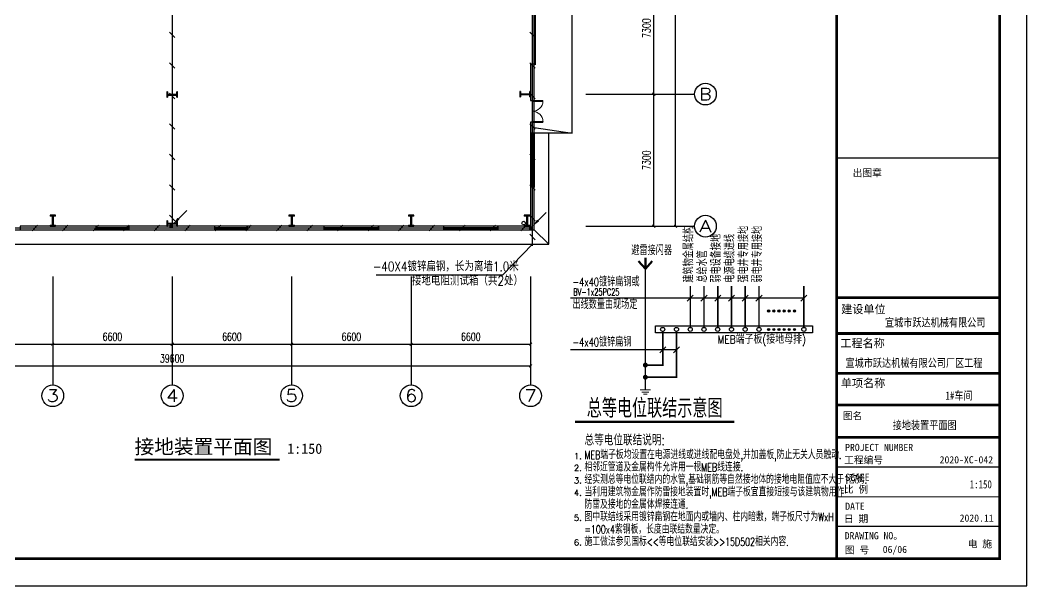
# Model space of a CAD drawing. Extents: x 185245 to 1992634, y -19957 to 755165.
# Drawn here: x 1879056 to 1934674, y 311674 to 342953 of the extents above; entities that cross this region are included whole.
import ezdxf
from ezdxf.enums import TextEntityAlignment as Align

# ---------------------------------------------------------------- set-up
doc = ezdxf.new("R2010")
doc.units = 0
doc.header["$LTSCALE"] = 1000
doc.header["$MEASUREMENT"] = 0
for name, pattern in [('CENTER2', [1.125, 0.75, -0.125, 0.125, -0.125]), ('DASH', [0.35, 0.25, -0.1]), ('DASHDOT', [25.4, 12.7, -6.35, 0, -6.35])]:
    doc.linetypes.add(name, pattern=pattern)
for name, color, linetype in [('AXIS', 3, 'Continuous'), ('AXIS_TEXT', 7, 'Continuous'), ('COLUMN', 9, 'Continuous'), ('DIM-照明', 3, 'Continuous'), ('DIM-箱柜', 3, 'Continuous'), ('DIM_SYMB', 3, 'Continuous'), ('GROUND', 2, 'Continuous'), ('LATRINE', 6, 'Continuous'), ('LWIRE', 4, 'Continuous'), ('PUB_TITLE', 4, 'Continuous'), ('SHTLN', 4, 'Continuous'), ('STAIR', 2, 'Continuous'), ('TEXT', 7, 'Continuous'), ('WINDOW', 4, 'Continuous'), ('WIRE-接地', 4, 'Continuous'), ('中文', 2, 'Continuous'), ('图框', 4, 'Continuous'), ('数字', 3, 'Continuous'), ('钢柱', 7, 'Continuous')]:
    doc.layers.add(name, color=color, linetype=linetype)
doc.layers.add('照明平面设备层', color=11, linetype='Continuous', lineweight=20)
doc.layers.add('照明线路', color=1, linetype='Continuous', lineweight=50)
doc.styles.add('-黑体', font='simhei.ttf', dxfattribs={"width": 0.8})
doc.styles.add('_TCH_AXIS', font='COMPLEX', dxfattribs={"bigfont": 'GBCBIG'})
doc.styles.add('_TCH_DIM_T3', font='SIMPLEX', dxfattribs={"width": 0.705882, "bigfont": 'GBCBIG'})
doc.styles.add('_TEL_DIM', font='SIMPLEX', dxfattribs={"width": 0.8, "height": 3.5, "bigfont": 'HZTXT'})
doc.styles.add('ACC', font='txt.shx', dxfattribs={"width": 0.9, "bigfont": 'hztxt.shx'})
doc.styles.add('COMPLEX', font='COMPLEX')
doc.styles.add('HZTXT', font='txt', dxfattribs={"width": 0.7, "height": 300, "bigfont": 'HZTXT'})
doc.styles.add('ROMANC', font='romanc', dxfattribs={"width": 0.8})
doc.styles.get("Standard").update_dxf_attribs({"font": 'gbenor.shx', "bigfont": 'gbcbig.shx'})
doc.styles.add('宋体', font='')
doc.styles.add('黑体', font='simhei.ttf')
doc.styles.get('宋体').set_extended_font_data('NSimSun')
doc.dimstyles.new('_TCH_ARCH&&150', dxfattribs={"dimtxt": 446.25, "dimasz": 150, "dimexe": 375, "dimexo": 450, "dimgap": 189.375, "dimtad": 1, "dimdec": 0, "dimzin": 0, "dimdsep": 46, "dimtxsty": '_TCH_DIM_T3', "dimblk": 'ARCHTICK', "dimcen": 0.09, "dimclrt": 7, "dimazin": 2, "dimtfac": 1, "dimtdec": 0, "dimtix": 1, "dimtmove": 2, "dimatfit": 3, "dimfxl": 0, "dimtolj": 1, "dimtzin": 0, "dimarcsym": 0})

# ---------------------------------------------------------------- blocks, each defined once
blk = doc.blocks.new('A$C23043752')
at = {"layer": 'COLUMN'}
blk.add_hatch(color=256, dxfattribs=at).paths.add_polyline_path([(0, 600), (0, 550), (125, 550), (125, 50), (0, 50), (0, 0), (300, 0), (300, 50), (175, 50), (175, 550), (300, 550), (300, 600)])
for p, q in [((0, 600), (0, 550)), ((300, 600), (0, 600)), ((300, 550), (300, 600)), ((125, 550), (0, 550)), ((0, 50), (125, 50)), ((0, 50), (0, 0)), ((0, 0), (300, 0)), ((125, 550), (125, 50)), ((175, 550), (175, 50)), ((300, 550), (175, 550)), ((175, 50), (300, 50)), ((300, 0), (300, 50))]:
    blk.add_line(p, q, dxfattribs=at)
blk = doc.blocks.new('A$C2E6C69CD')
at = {"layer": 'COLUMN', "xscale": -1, "rotation": 359.9999999999998}
blk.add_blockref('A$C23043752', (300, 0), dxfattribs=at)
blk.add_blockref('A$C23043752', (300, 0), dxfattribs=at)
blk = doc.blocks.new('A$C6F9B7E11')
blk.add_blockref('A$C2E6C69CD', (0, 0))
blk = doc.blocks.new('$TelecSys$00000008')
blk.add_line((0.4, 0.4), (-0.4, -0.4))
blk = doc.blocks.new('$TelecSys$00000078')
for p, q in [((1.15, 1.15), (0.55, 0.55)), ((0.104, 0.104), (0.104, 0.104)), ((-0.104, -0.104), (-0.104, -0.104))]:
    blk.add_line(p, q)
at = {"const_width": 0.142}
blk.add_lwpolyline([(-0.071, 0, 1), (0.071, 0, 1)], format="xyb", close=True, dxfattribs=at)
blk.add_solid([(0.62, 0.48), (0.48, 0.62), (0.1, 0.1)])
at = {"width": 0.8, "flags": 9}
blk.add_attdef('A', (0, 0), '', height=0.00002, dxfattribs=at)
blk = doc.blocks.new('A$C31D40216')
at = {"layer": '图框', "color": 4}
for points, const_width in [([(74, 60000), (74, 0)], 148), ([(74, 14429), (9055, 14429)], 149), ([(74, 12453), (9058, 12453)], 149), ([(74, 10252), (9088, 10252)], 149), ([(74, 8496), (9088, 8496)], 149), ([(74, 6719), (9088, 6719)], 149), ([(74, 5071), (9088, 5071)], 60.5), ([(74, 3426), (9088, 3426)], 60.5), ([(74, 1793), (9088, 1793)], 60.5)]:
    blk.add_lwpolyline(points, dxfattribs=dict(at, const_width=const_width))
at = {"layer": '图框', "color": 0, "const_width": 75}
blk.add_lwpolyline([(74, 22160), (9088, 22160)], dxfattribs=at)
at = {"layer": 'TEXT', "color": 3, "style": '-黑体', "width": 0.8}
for s, height, p in [('宣城市跃达机械有限公司', 450.22, (2752, 12837)), ('宣城市跃达机械有限公司厂区工程', 450.22, (571, 10603)), ('1#车间', 450.2, (6092, 8794)), ('1:150', 450.2, (7429, 3890))]:
    blk.add_text(s, height=height, dxfattribs=at).set_placement(p)
at = {"layer": '图框', "color": 4}
for s, height, style, p in [('出图章', 394.4, '黑体', (967, 21139)), ('建设单位', 450, '黑体', (331, 13570)), ('工程名称', 450, '黑体', (282, 11692)), ('单项名称', 450, '黑体', (312, 9482)), ('图名', 394.4, '黑体', (415, 7709)), ('工程编号', 394.4, '黑体', (493, 5262)), ('2020-XC-042', 394.42, '宋体', (5770, 5275)), ('SCALE', 394.4, '黑体', (555, 4308)), ('比 例', 394.4, '黑体', (479, 3644)), ('DATE', 394.4, '黑体', (553, 2706)), ('日 期', 394.4, '黑体', (479, 2011)), ('2020.11', 394.4, '宋体', (6874, 2053)), ('DRAWING NO。', 394.42, '黑体', (522, 1078)), ('图 号', 394.4, '黑体', (535, 291))]:
    blk.add_text(s, height=height, dxfattribs=dict(at, style=style)).set_placement(p)
at = {"layer": '图框', "color": 0, "style": '黑体'}
blk.add_text('PROJECT NUMBER', height=394.42, dxfattribs=at).set_placement((546, 5959))
at = {"layer": '图框', "color": 3, "style": '宋体'}
blk.add_text('电 施', height=394.4, dxfattribs=at).set_placement((7323, 625))
blk = doc.blocks.new('_ArchTick')
at = {"color": 0, "linetype": 'ByBlock', "const_width": 0.4}
blk.add_lwpolyline([(-0.5, -0.5), (0.5, 0.5)], dxfattribs=at)
blk = doc.blocks.new('*D73')
at = {"layer": 'AXIS', "color": 0, "lineweight": -2, "transparency": 16777216}
for p, q in [((1874256, 328337), (1874256, 324662)), ((1880856, 328337), (1880856, 324662)), ((1874256, 325037), (1880856, 325037))]:
    blk.add_line(p, q, dxfattribs=at)
at = {"layer": 'Defpoints', "color": 0, "transparency": 16777216}
for p in [(1874256, 328787), (1880856, 328787), (1880856, 325037)]:
    blk.add_point(p, dxfattribs=at)
at = {"layer": 'AXIS', "color": 0, "lineweight": -2, "transparency": 16777216, "xscale": 150, "yscale": 150, "zscale": 150, "rotation": 180}
blk.add_blockref('_ArchTick', (1874256, 325037), dxfattribs=at)
at = {"layer": 'AXIS', "color": 0, "lineweight": -2, "transparency": 16777216, "xscale": 150, "yscale": 150, "zscale": 150}
blk.add_blockref('_ArchTick', (1880856, 325037), dxfattribs=at)
at = {"layer": 'AXIS', "color": 7, "transparency": 16777216, "insert": (1877556, 325450), "char_height": 446.2, "attachment_point": 5, "style": '_TCH_DIM_T3'}
blk.add_mtext('\\A1;6600', dxfattribs=at)
blk = doc.blocks.new('*D74')
at = {"layer": 'AXIS', "color": 0, "lineweight": -2, "transparency": 16777216}
for p, q in [((1880856, 328337), (1880856, 324662)), ((1887456, 328337), (1887456, 324662)), ((1880856, 325037), (1887456, 325037))]:
    blk.add_line(p, q, dxfattribs=at)
at = {"layer": 'Defpoints', "color": 0, "transparency": 16777216}
for p in [(1880856, 328787), (1887456, 328787), (1887456, 325037)]:
    blk.add_point(p, dxfattribs=at)
at = {"layer": 'AXIS', "color": 0, "lineweight": -2, "transparency": 16777216, "xscale": 150, "yscale": 150, "zscale": 150, "rotation": 180}
blk.add_blockref('_ArchTick', (1880856, 325037), dxfattribs=at)
at = {"layer": 'AXIS', "color": 0, "lineweight": -2, "transparency": 16777216, "xscale": 150, "yscale": 150, "zscale": 150}
blk.add_blockref('_ArchTick', (1887456, 325037), dxfattribs=at)
at = {"layer": 'AXIS', "color": 7, "transparency": 16777216, "insert": (1884156, 325450), "char_height": 446.2, "attachment_point": 5, "style": '_TCH_DIM_T3'}
blk.add_mtext('\\A1;6600', dxfattribs=at)
blk = doc.blocks.new('*D75')
at = {"layer": 'AXIS', "color": 0, "lineweight": -2, "transparency": 16777216}
for p, q in [((1887456, 328337), (1887456, 324662)), ((1894056, 328337), (1894056, 324662)), ((1887456, 325037), (1894056, 325037))]:
    blk.add_line(p, q, dxfattribs=at)
at = {"layer": 'Defpoints', "color": 0, "transparency": 16777216}
for p in [(1887456, 328787), (1894056, 328787), (1894056, 325037)]:
    blk.add_point(p, dxfattribs=at)
at = {"layer": 'AXIS', "color": 0, "lineweight": -2, "transparency": 16777216, "xscale": 150, "yscale": 150, "zscale": 150, "rotation": 180}
blk.add_blockref('_ArchTick', (1887456, 325037), dxfattribs=at)
at = {"layer": 'AXIS', "color": 0, "lineweight": -2, "transparency": 16777216, "xscale": 150, "yscale": 150, "zscale": 150}
blk.add_blockref('_ArchTick', (1894056, 325037), dxfattribs=at)
at = {"layer": 'AXIS', "color": 7, "transparency": 16777216, "insert": (1890756, 325450), "char_height": 446.2, "attachment_point": 5, "style": '_TCH_DIM_T3'}
blk.add_mtext('\\A1;6600', dxfattribs=at)
blk = doc.blocks.new('*D76')
at = {"layer": 'AXIS', "color": 0, "lineweight": -2, "transparency": 16777216}
for p, q in [((1894056, 328337), (1894056, 324662)), ((1900656, 328337), (1900656, 324662)), ((1894056, 325037), (1900656, 325037))]:
    blk.add_line(p, q, dxfattribs=at)
at = {"layer": 'Defpoints', "color": 0, "transparency": 16777216}
for p in [(1894056, 328787), (1900656, 328787), (1900656, 325037)]:
    blk.add_point(p, dxfattribs=at)
at = {"layer": 'AXIS', "color": 0, "lineweight": -2, "transparency": 16777216, "xscale": 150, "yscale": 150, "zscale": 150, "rotation": 180}
blk.add_blockref('_ArchTick', (1894056, 325037), dxfattribs=at)
at = {"layer": 'AXIS', "color": 0, "lineweight": -2, "transparency": 16777216, "xscale": 150, "yscale": 150, "zscale": 150}
blk.add_blockref('_ArchTick', (1900656, 325037), dxfattribs=at)
at = {"layer": 'AXIS', "color": 7, "transparency": 16777216, "insert": (1897356, 325450), "char_height": 446.2, "attachment_point": 5, "style": '_TCH_DIM_T3'}
blk.add_mtext('\\A1;6600', dxfattribs=at)
blk = doc.blocks.new('*D77')
at = {"layer": 'AXIS', "color": 0, "lineweight": -2, "transparency": 16777216}
for p, q in [((1900656, 328337), (1900656, 324662)), ((1907256, 328337), (1907256, 324662)), ((1900656, 325037), (1907256, 325037))]:
    blk.add_line(p, q, dxfattribs=at)
at = {"layer": 'Defpoints', "color": 0, "transparency": 16777216}
for p in [(1900656, 328787), (1907256, 328787), (1907256, 325037)]:
    blk.add_point(p, dxfattribs=at)
at = {"layer": 'AXIS', "color": 0, "lineweight": -2, "transparency": 16777216, "xscale": 150, "yscale": 150, "zscale": 150, "rotation": 180}
blk.add_blockref('_ArchTick', (1900656, 325037), dxfattribs=at)
at = {"layer": 'AXIS', "color": 0, "lineweight": -2, "transparency": 16777216, "xscale": 150, "yscale": 150, "zscale": 150}
blk.add_blockref('_ArchTick', (1907256, 325037), dxfattribs=at)
at = {"layer": 'AXIS', "color": 7, "transparency": 16777216, "insert": (1903956, 325450), "char_height": 446.2, "attachment_point": 5, "style": '_TCH_DIM_T3'}
blk.add_mtext('\\A1;6600', dxfattribs=at)
blk = doc.blocks.new('*D78')
at = {"layer": 'AXIS', "color": 0, "lineweight": -2, "transparency": 16777216}
for p, q in [((1867656, 328337), (1867656, 323462)), ((1907256, 328337), (1907256, 323462)), ((1867656, 323837), (1907256, 323837))]:
    blk.add_line(p, q, dxfattribs=at)
at = {"layer": 'Defpoints', "color": 0, "transparency": 16777216}
for p in [(1867656, 328787), (1907256, 328787), (1907256, 323837)]:
    blk.add_point(p, dxfattribs=at)
at = {"layer": 'AXIS', "color": 0, "lineweight": -2, "transparency": 16777216, "xscale": 150, "yscale": 150, "zscale": 150, "rotation": 180}
blk.add_blockref('_ArchTick', (1867656, 323837), dxfattribs=at)
at = {"layer": 'AXIS', "color": 0, "lineweight": -2, "transparency": 16777216, "xscale": 150, "yscale": 150, "zscale": 150}
blk.add_blockref('_ArchTick', (1907256, 323837), dxfattribs=at)
at = {"layer": 'AXIS', "color": 7, "transparency": 16777216, "insert": (1887456, 324250), "char_height": 446.2, "attachment_point": 5, "style": '_TCH_DIM_T3'}
blk.add_mtext('\\A1;39600', dxfattribs=at)
blk = doc.blocks.new('*D94')
at = {"layer": 'AXIS', "color": 0, "lineweight": -2, "transparency": 16777216}
for p, q in [((1910767, 338861), (1914442, 338861)), ((1914067, 331561), (1914067, 338861)), ((1910767, 331561), (1914442, 331561))]:
    blk.add_line(p, q, dxfattribs=at)
at = {"layer": 'Defpoints', "color": 0, "transparency": 16777216}
for p in [(1910317, 338861), (1914067, 338861), (1910317, 331561)]:
    blk.add_point(p, dxfattribs=at)
at = {"layer": 'AXIS', "color": 0, "lineweight": -2, "transparency": 16777216, "xscale": 150, "yscale": 150, "zscale": 150}
for p, rotation in [((1914067, 338861), 90), ((1914067, 331561), 270)]:
    blk.add_blockref('_ArchTick', p, dxfattribs=dict(at, rotation=rotation))
at = {"layer": 'AXIS', "color": 7, "transparency": 16777216, "insert": (1913655, 335211), "char_height": 446.2, "attachment_point": 5, "rotation": 90, "style": '_TCH_DIM_T3'}
blk.add_mtext('\\A1;7300', dxfattribs=at)
blk = doc.blocks.new('*D95')
at = {"layer": 'AXIS', "color": 0, "lineweight": -2, "transparency": 16777216}
for p, q in [((1910767, 346161), (1914442, 346161)), ((1914067, 338861), (1914067, 346161)), ((1910767, 338861), (1914442, 338861))]:
    blk.add_line(p, q, dxfattribs=at)
at = {"layer": 'Defpoints', "color": 0, "transparency": 16777216}
for p in [(1910317, 346161), (1914067, 346161), (1910317, 338861)]:
    blk.add_point(p, dxfattribs=at)
at = {"layer": 'AXIS', "color": 0, "lineweight": -2, "transparency": 16777216, "xscale": 150, "yscale": 150, "zscale": 150}
for p, rotation in [((1914067, 346161), 90), ((1914067, 338861), 270)]:
    blk.add_blockref('_ArchTick', p, dxfattribs=dict(at, rotation=rotation))
at = {"layer": 'AXIS', "color": 7, "transparency": 16777216, "insert": (1913655, 342511), "char_height": 446.2, "attachment_point": 5, "rotation": 90, "style": '_TCH_DIM_T3'}
blk.add_mtext('\\A1;7300', dxfattribs=at)
blk = doc.blocks.new('*D98')
at = {"layer": 'AXIS', "color": 0, "lineweight": -2, "transparency": 16777216}
for p, q in [((1910767, 359461), (1915642, 359461)), ((1915267, 331561), (1915267, 359461)), ((1910767, 331561), (1915642, 331561))]:
    blk.add_line(p, q, dxfattribs=at)
at = {"layer": 'Defpoints', "color": 0, "transparency": 16777216}
for p in [(1910317, 359461), (1915267, 359461), (1910317, 331561)]:
    blk.add_point(p, dxfattribs=at)
at = {"layer": 'AXIS', "color": 0, "lineweight": -2, "transparency": 16777216, "xscale": 150, "yscale": 150, "zscale": 150}
for p, rotation in [((1915267, 359461), 90), ((1915267, 331561), 270)]:
    blk.add_blockref('_ArchTick', p, dxfattribs=dict(at, rotation=rotation))
at = {"layer": 'AXIS', "color": 7, "transparency": 16777216, "insert": (1914855, 345511), "char_height": 446.2, "attachment_point": 5, "rotation": 90, "style": '_TCH_DIM_T3'}
blk.add_mtext('\\A1;27900', dxfattribs=at)
blk = doc.blocks.new('$TCHSYS$WIN2D')
for p, q in [((-0.5, 0.5), (0.5, 0.5)), ((-0.5, 0.5), (-0.5, -0.5)), ((0.5, 0.5), (0.5, -0.5)), ((0.5, 0.167), (-0.5, 0.167)), ((0.5, -0.167), (-0.5, -0.167)), ((-0.5, -0.5), (0.5, -0.5))]:
    blk.add_line(p, q)
blk = doc.blocks.new('$DorLib2D$00000137')
at = {"color": 0, "linetype": 'DASH'}
blk.add_line((-0.508, 0.723), (0.507, 0.723), dxfattribs=at)
blk = doc.blocks.new('_AXISO')
blk.add_circle((0, 0), 0.5)
at = {"layer": 'AXIS_TEXT', "style": 'COMPLEX', "width": 1.041667}
blk.add_attdef('A', text='', height=0.56, dxfattribs=at).set_placement((-0.25, -0.28), (0.25, -0.28), align=Align.FIT)
blk = doc.blocks.new('$DorLib2D$00000002')
for p, q in [((-0.5, 0), (-0.5, 0.4875)), ((-0.475, 0.4875), (-0.5, 0.4875)), ((-0.475, 0), (-0.475, 0.4875)), ((0.475, 0), (0.475, 0.4875)), ((0.475, 0.4875), (0.5, 0.4875)), ((0.5, 0), (0.5, 0.4875)), ((-0.5, 0), (-0.475, 0)), ((0.5, 0), (0.475, 0))]:
    blk.add_line(p, q)
at = {"lineweight": 13}
for centre, start, end in [((-0.4875, 0), 0, 88.53072), ((0.4875, 0), 91.46928, 180)]:
    blk.add_arc(centre, 0.4875, start, end, dxfattribs=at)

msp = doc.modelspace()

# ---------------------------------------------------------------- hatches: boundary and pattern name
at = {"layer": '中文', "linetype": 'ByBlock'}
for points in [[(1920465.8, 326871.4, 1), (1920351.9, 326871.4, 1)], [(1920750.5, 326871.4, 1), (1920636.6, 326871.4, 1)], [(1921035.1, 326871.4, 1), (1920921.2, 326871.4, 1)], [(1921319.8, 326871.4, 1), (1921205.9, 326871.4, 1)], [(1921604.4, 326871.4, 1), (1921490.6, 326871.4, 1)], [(1921889.1, 326871.4, 1), (1921775.2, 326871.4, 1)], [(1920465.8, 325844.5, 1), (1920351.9, 325844.5, 1)], [(1920750.5, 325844.5, 1), (1920636.6, 325844.5, 1)], [(1921035.1, 325844.5, 1), (1920921.2, 325844.5, 1)], [(1921319.8, 325844.5, 1), (1921205.9, 325844.5, 1)], [(1921604.4, 325844.5, 1), (1921490.6, 325844.5, 1)], [(1921889.1, 325844.5, 1), (1921775.2, 325844.5, 1)]]:
    msp.add_hatch(color=256, dxfattribs=at).paths.add_polyline_path(points)
h = msp.add_hatch(color=256, dxfattribs=at)
edge = h.paths.add_edge_path()
edge.add_ellipse((1913597.3, 323881.2), major_axis=(-10.1, 136.3), ratio=1, start_angle=0, end_angle=360)
h = msp.add_hatch(color=256, dxfattribs=at)
edge = h.paths.add_edge_path()
edge.add_ellipse((1913597.3, 323209.3), major_axis=(-10.1, 136.3), ratio=1, start_angle=0, end_angle=360)

# ---------------------------------------------------------------- linework, layer by layer
at = {"color": 8}
msp.add_circle((1906877.4, 331729.7, 0), 100, dxfattribs=at)
at = {"layer": 'AXIS', "color": 3}
for p, q in [((1910317.1, 338860.6), (1916317.1, 338860.6)), ((1910317.1, 331560.6), (1916317.1, 331560.6))]:
    msp.add_line(p, q, dxfattribs=at)
at = {"layer": 'AXIS'}
for p, q in [((1880856.3, 328787.3), (1880856.3, 322787.3)), ((1887456.3, 328787.3), (1887456.3, 322787.3)), ((1894056.3, 328787.3), (1894056.3, 322787.3)), ((1900656.3, 328787.3), (1900656.3, 322787.3)), ((1907256.3, 328787.3), (1907256.3, 322787.3))]:
    msp.add_line(p, q, dxfattribs=at)
at = {"layer": 'DIM-照明'}
for p, q in [((1907356.3, 330560.6, 0), (1905709.1, 328847.4, 0)), ((1905709.1, 328847.4, 0), (1898733.3, 328847.4, 0))]:
    msp.add_line(p, q, dxfattribs=at)
at = {"layer": 'DIM_SYMB', "const_width": 105}
msp.add_lwpolyline([(1885378, 318649.1), (1893389.9, 318649.1)], dxfattribs=at)
at = {"layer": 'GROUND', "color": 8}
for p, q in [((1907456.3, 331360.6, 0), (1907456.3, 338860.6, 0)), ((1908256.3, 330560.6, 0), (1908256.3, 336710.6, 0)), ((1867456.3, 331360.6, 0), (1907456.3, 331360.6, 0)), ((1907456.3, 331360.6, 0), (1908256.3, 330560.6, 0)), ((1866656.3, 330560.6, 0), (1908256.3, 330560.6, 0))]:
    msp.add_line(p, q, dxfattribs=at)
at = {"layer": 'LATRINE', "color": 8}
for p, q in [((1907256.3, 340510.6), (1907256.3, 338510.6)), ((1907456.3, 340510.6), (1907256.3, 340510.6)), ((1907456.3, 338510.6), (1907456.3, 340510.6)), ((1907256.3, 338510.6), (1907456.3, 338510.6)), ((1907256.3, 337310.6), (1907256.3, 336710.6)), ((1907456.3, 337310.6), (1907256.3, 337310.6)), ((1907456.3, 336710.6), (1907456.3, 337310.6)), ((1907256.3, 336710.6), (1907456.3, 336710.6)), ((1907456.3, 333710.6), (1907256.3, 333710.6)), ((1907256.3, 333710.6), (1907256.3, 331560.6)), ((1907456.3, 331360.6), (1907456.3, 333710.6)), ((1883256.3, 331560.6), (1879056.3, 331560.6)), ((1879056.3, 331560.6), (1879056.3, 331360.6)), ((1883256.3, 331360.6), (1883256.3, 331560.6)), ((1889806.3, 331560.6), (1885056.3, 331560.6)), ((1885056.3, 331560.6), (1885056.3, 331360.6)), ((1889806.3, 331360.6), (1889806.3, 331560.6)), ((1895856.3, 331560.6), (1891606.3, 331560.6)), ((1891606.3, 331560.6), (1891606.3, 331360.6)), ((1895856.3, 331360.6), (1895856.3, 331560.6)), ((1902456.3, 331560.6), (1898856.3, 331560.6)), ((1898856.3, 331560.6), (1898856.3, 331360.6)), ((1902456.3, 331360.6), (1902456.3, 331560.6)), ((1907256.3, 331560.6), (1905456.3, 331560.6)), ((1905456.3, 331560.6), (1905456.3, 331360.6)), ((1879056.3, 331360.6), (1883256.3, 331360.6)), ((1885056.3, 331360.6), (1889806.3, 331360.6)), ((1891606.3, 331360.6), (1895856.3, 331360.6)), ((1898856.3, 331360.6), (1902456.3, 331360.6)), ((1905456.3, 331360.6), (1907456.3, 331360.6))]:
    msp.add_line(p, q, dxfattribs=at)
at = {"layer": 'PUB_TITLE'}
msp.add_lwpolyline([(1845574.4, 311673.5), (1934674.4, 311673.5), (1934674.4, 374673.5), (1845574.4, 374673.5)], close=True, dxfattribs=at)
at = {"layer": 'PUB_TITLE', "const_width": 150}
msp.add_lwpolyline([(1849324.4, 313173.5), (1933174.4, 313173.5), (1933174.4, 373173.5), (1849324.4, 373173.5)], close=True, dxfattribs=at)
at = {"layer": 'STAIR', "color": 8}
for p, q in [((1907456.3, 336710.6), (1907456.3, 346160.6)), ((1909556.3, 336710.6), (1909556.3, 346160.6)), ((1907456.3, 337010.6), (1909556.3, 336710.6)), ((1909556.3, 336710.6), (1907456.3, 336710.6))]:
    msp.add_line(p, q, dxfattribs=at)
at = {"layer": 'WIRE-接地', "linetype": 'CENTER2', "const_width": 75, "elevation": 0}
for points in [[(1867556.3, 359560.6), (1867556.3, 331460.6), (1907356.3, 331460.6), (1907356.3, 359560.6), (1867556.3, 359560.6)], [(1887456.3, 359560.6), (1887456.3, 331460.6)], [(1907356.3, 331460.6), (1907356.3, 330460.6)]]:
    msp.add_lwpolyline(points, dxfattribs=at)
at = {"layer": '中文', "linetype": 'ByBlock'}
for p, q in [((1916247.3, 327742.6, 0), (1915911.6, 327407.4, 0)), ((1917006.4, 327742.6, 0), (1916670.7, 327407.4, 0)), ((1917765.4, 327742.6, 0), (1917429.8, 327407.4, 0)), ((1918524.5, 327742.6, 0), (1918188.8, 327407.4, 0)), ((1919283.6, 327742.6, 0), (1918947.9, 327407.4, 0)), ((1920042.6, 327742.6, 0), (1919707, 327407.4, 0)), ((1922526, 327742.6, 0), (1922190.3, 327407.4, 0)), ((1914731.6, 324887.9, 0), (1914395.9, 324552.6, 0)), ((1915484.1, 324887.9, 0), (1915148.4, 324552.6, 0))]:
    msp.add_line(p, q, dxfattribs=at)
at = {"layer": '中文', "ltscale": 1200}
for p, q in [((1922358.2, 327575, 0), (1909470.3, 327575, 0)), ((1915316.3, 324720.3, 0), (1909470.3, 324720.3, 0))]:
    msp.add_line(p, q, dxfattribs=at)
at = {"layer": '中文', "linetype": 'ByBlock', "elevation": 0}
msp.add_lwpolyline([(1914163.4, 326047), (1922828.1, 326047), (1922828.1, 325667.1), (1914163.4, 325667.1)], close=True, dxfattribs=at)
at = {"layer": '中文', "const_width": 126.5, "elevation": 0}
msp.add_lwpolyline([(1909706.2, 320735.5), (1918507.7, 320735.5)], dxfattribs=at)
at = {"layer": '中文', "linetype": 'ByBlock'}
for centre, radius in [((1920408.9, 326871.4, 0), 56.9), ((1920693.5, 326871.4, 0), 56.9), ((1920978.2, 326871.4, 0), 56.9), ((1921262.8, 326871.4, 0), 56.9), ((1921547.5, 326871.4, 0), 56.9), ((1921832.1, 326871.4, 0), 56.9), ((1914557.2, 325854, 0), 114.1), ((1915316.3, 325854, 0), 114.1), ((1916077.4, 325854, 0), 114.1), ((1916836.5, 325854, 0), 114.1), ((1917595.5, 325854, 0), 114.1), ((1918354.6, 325854, 0), 114.1), ((1919113.7, 325854, 0), 114.1), ((1919872.7, 325854, 0), 114.1), ((1922356.1, 325854, 0), 114.1), ((1920408.9, 325844.5, 0), 56.9), ((1920693.5, 325844.5, 0), 56.9), ((1920978.2, 325844.5, 0), 56.9), ((1921262.8, 325844.5, 0), 56.9), ((1921547.5, 325844.5, 0), 56.9), ((1921832.1, 325844.5, 0), 56.9)]:
    msp.add_circle(centre, radius, dxfattribs=at)
at = {"layer": '照明平面设备层', "ltscale": 1200}
for p, q in [((1913312.7, 322508.7, 0), (1913882, 322508.7, 0)), ((1913407.6, 322387.5, 0), (1913787.1, 322387.5, 0)), ((1913502.4, 322269.9, 0), (1913692.2, 322269.9, 0))]:
    msp.add_line(p, q, dxfattribs=at)
at = {"layer": '照明线路', "ltscale": 1.2}
for q in [(1913597.3, 329816.5, 0), (1913226.6, 329627.1, 0), (1913968.1, 329627.1, 0)]:
    msp.add_line((1913597.3, 329206.9, 0), q, dxfattribs=at)
at = {"layer": '照明线路', "ltscale": 1.2, "const_width": 85.4, "elevation": 0}
for points in [[(1913597.3, 322508.7), (1913597.3, 329206.9)], [(1916079.5, 325968.1), (1916079.5, 328253.8)], [(1916838.5, 325968.1), (1916838.5, 328253.8)], [(1917597.6, 325968.1), (1917597.6, 328253.8)], [(1918356.7, 325968.1), (1918356.7, 328253.8)], [(1919115.7, 325968.1), (1919115.7, 328253.8)], [(1919874.8, 325968.1), (1919874.8, 328253.8)], [(1922358.2, 325968.1), (1922358.2, 328253.8)], [(1914563.8, 325740.1), (1914563.8, 323881.2), (1913597.3, 323881.2)], [(1915316.3, 325739.9), (1915316.3, 323209.3), (1913597.3, 323209.3)]]:
    msp.add_lwpolyline(points, dxfattribs=at)

# ---------------------------------------------------------------- block references
msp.add_blockref('A$C31D40216', (1924086.6, 313173.5))
at = {"layer": 'AXIS', "color": 3}
ref = msp.add_blockref('_AXISO', (1916917.1, 338860.6), dxfattribs=dict(at, xscale=1200, yscale=1200, zscale=1200))
ref.add_attrib('A', 'B', dxfattribs={"layer": 'AXIS_TEXT', "color": 3, "height": 678.8, "style": '_TCH_AXIS', "width": 1.235294}).set_placement((1916577.7, 338521.1), (1917256.5, 338521.1), align=Align.FIT)
ref = msp.add_blockref('_AXISO', (1916917.1, 331560.6), dxfattribs=dict(at, xscale=1200, yscale=1200, zscale=1200))
ref.add_attrib('A', 'A', dxfattribs={"layer": 'AXIS_TEXT', "color": 3, "height": 678.8, "style": '_TCH_AXIS', "width": 1.166667}).set_placement((1916577.7, 331221.1), (1917256.5, 331221.1), align=Align.FIT)
at = {"layer": 'AXIS'}
ref = msp.add_blockref('_AXISO', (1880856.3, 322187.3), dxfattribs=dict(at, xscale=1200, yscale=1200, zscale=1200))
ref.add_attrib('A', '3', dxfattribs={"layer": 'AXIS_TEXT', "height": 678.8, "style": '_TCH_AXIS', "width": 1.5}).set_placement((1880516.9, 321847.9), (1881195.7, 321847.9), align=Align.FIT)
ref = msp.add_blockref('_AXISO', (1887456.3, 322187.3), dxfattribs=dict(at, xscale=1200, yscale=1200, zscale=1200))
ref.add_attrib('A', '4', dxfattribs={"layer": 'AXIS_TEXT', "height": 678.8, "style": '_TCH_AXIS', "width": 1.3125}).set_placement((1887116.9, 321847.9), (1887795.7, 321847.9), align=Align.FIT)
ref = msp.add_blockref('_AXISO', (1894056.3, 322187.3), dxfattribs=dict(at, xscale=1200, yscale=1200, zscale=1200))
ref.add_attrib('A', '5', dxfattribs={"layer": 'AXIS_TEXT', "height": 678.8, "style": '_TCH_AXIS', "width": 1.5}).set_placement((1893716.9, 321847.9), (1894395.7, 321847.9), align=Align.FIT)
ref = msp.add_blockref('_AXISO', (1900656.3, 322187.3), dxfattribs=dict(at, xscale=1200, yscale=1200, zscale=1200))
ref.add_attrib('A', '6', dxfattribs={"layer": 'AXIS_TEXT', "height": 678.8, "style": '_TCH_AXIS', "width": 1.5}).set_placement((1900316.9, 321847.9), (1900995.7, 321847.9), align=Align.FIT)
ref = msp.add_blockref('_AXISO', (1907256.3, 322187.3), dxfattribs=dict(at, xscale=1200, yscale=1200, zscale=1200))
ref.add_attrib('A', '7', dxfattribs={"layer": 'AXIS_TEXT', "height": 678.8, "style": '_TCH_AXIS', "width": 1.5}).set_placement((1906916.9, 321847.9), (1907595.7, 321847.9), align=Align.FIT)
at = {"layer": 'LWIRE', "xscale": 750, "yscale": 750, "zscale": 750}
for p in [(1887394.1, 331560.6, 0), (1907256.3, 331460.6, 0)]:
    msp.add_blockref('$TelecSys$00000078', p, dxfattribs=at)
at = {"layer": 'SHTLN', "xscale": 375, "yscale": 375, "zscale": 375}
for p, rotation in [((1887456.3, 342135.6, 0), 269.9999999999981), ((1907356.3, 342135.6, 0), 90), ((1887456.3, 340448.1, 0), 269.9999999999981), ((1907356.3, 340448.1, 0), 90), ((1887456.3, 338760.6, 0), 269.9999999999981), ((1907356.3, 338760.6, 0), 90), ((1887456.3, 337073.1, 0), 269.9999999999981), ((1907356.3, 337073.1, 0), 90), ((1887456.3, 335385.6, 0), 269.9999999999981), ((1907356.3, 335385.6, 0), 90), ((1887456.3, 333698.1, 0), 269.9999999999981), ((1907356.3, 333698.1, 0), 90), ((1887456.3, 332010.6, 0), 269.9999999999981), ((1907356.3, 332010.6, 0), 90), ((1907356.3, 330960.6, 0), 270)]:
    msp.add_blockref('$TelecSys$00000008', p, dxfattribs=dict(at, rotation=rotation))
for p in [(1879862.5, 331460.6, 0), (1881550, 331460.6, 0), (1883237.5, 331460.6, 0), (1884925, 331460.6, 0), (1886612.5, 331460.6, 0), (1888300, 331460.6, 0), (1889987.5, 331460.6, 0), (1891675, 331460.6, 0), (1893362.5, 331460.6, 0), (1895050, 331460.6, 0), (1896737.5, 331460.6, 0), (1898425, 331460.6, 0), (1900112.5, 331460.6, 0), (1901800, 331460.6, 0), (1903487.5, 331460.6, 0), (1905175, 331460.6, 0), (1906862.5, 331460.6, 0)]:
    msp.add_blockref('$TelecSys$00000008', p, dxfattribs=at)
at = {"layer": 'WINDOW', "color": 8}
for name, p, xscale, yscale, zscale, rotation in [('$DorLib2D$00000137', (1907356.3, 342510.6), 4000, 200, 4000, 270), ('$DorLib2D$00000002', (1907356.3, 337910.6), 1200, 1200, 1200, 270), ('$TCHSYS$WIN2D', (1907356.3, 335210.6), 3000, 200, 3000, 270), ('$TCHSYS$WIN2D', (1884156.3, 331460.6), 1800, 200, 1800, 180), ('$TCHSYS$WIN2D', (1890706.3, 331460.6), 1800, 200, 1800, 180), ('$TCHSYS$WIN2D', (1897356.3, 331460.6), 3000, 200, 3000, 180), ('$TCHSYS$WIN2D', (1903956.3, 331460.6), 3000, 200, 3000, 180)]:
    msp.add_blockref(name, p, dxfattribs=dict(at, xscale=xscale, yscale=yscale, zscale=zscale, rotation=rotation))
at = {"layer": '钢柱', "color": 8, "ltscale": 1000, "xscale": -1, "rotation": 90}
for p in [(1887756.3, 338985.6, 0), (1907256.3, 339010.6, 0), (1887756.3, 331860.6, 0)]:
    msp.add_blockref('A$C6F9B7E11', p, dxfattribs=at)
at = {"layer": '钢柱', "color": 8, "ltscale": 1000, "xscale": -1}
for p in [(1881006.3, 331560.6, 0), (1894206.3, 331560.6, 0), (1900806.3, 331560.6, 0), (1907209.6, 331560.6, 0)]:
    msp.add_blockref('A$C6F9B7E11', p, dxfattribs=at)

# ---------------------------------------------------------------- texts
at = {"layer": 'DIM-箱柜', "color": 7, "style": '_TEL_DIM', "width": 0.8}
for s, p in [('-40X4镀锌扁钢，长为离墙1.0米', (1898544.3, 329072.9, 0)), ('接地电阻测试箱（共2处）', (1900701.7, 328284.5, 0))]:
    msp.add_text(s, height=525, dxfattribs=at).set_placement(p)
at = {"layer": 'DIM_SYMB', "color": 7, "style": '宋体'}
for s, height, p in [('接地装置平面图', 797.47, (1885378, 318974.3, 0)), ('1:150', 569.62, (1893809.9, 318974.3, 0))]:
    msp.add_text(s, height=height, dxfattribs=at).set_placement(p)
at = {"layer": 'TEXT', "color": 3, "style": '-黑体', "width": 0.8}
msp.add_text('接地装置平面图', height=450.22, dxfattribs=at).set_placement((1927262.8, 320333.6))
at = {"layer": '中文', "linetype": 'ByBlock'}
for s, height, style, width, p in [('避雷接闪器', 474.42, 'ACC', 0.7, (1912823.5, 329973.5, 0)), ('-4x40镀锌扁钢或', 474.42, 'ACC', 0.7, (1909571.4, 328237.5, 0)), ('出线数量由现场定', 474.42, 'ACC', 0.7, (1909571.4, 326983.3, 0)), ('-4x40镀锌扁钢', 474.42, 'ACC', 0.7, (1909571.4, 324909.7, 0)), ('MEB端子板(接地母排)', 455.443, 'HZTXT', 0.8, (1917588.9, 325069.7, 0)), ('总等电位联结说明:', 607.26, 'ACC', 0.7, (1910234.6, 319438, 0)), ('MEB端子板均设置在电源进线或进线配电盘处,并加盖板,防止无关人员触动.', 455.443, 'ACC', 0.7, (1910234.6, 318688.2, 0)), ('相邻近管道及金属构件允许用一根MEB线连接.', 455.443, 'ACC', 0.7, (1910234.6, 318005, 0)), ('经实测总等电位联结内的水管,基础钢筋等自然接地体的接地电阻值应不大于1欧姆.', 455.443, 'ACC', 0.7, (1910234.6, 317321.9, 0)), ('当利用建筑物金属作防雷接地装置时,MEB端子板宜直接短接与该建筑物用作', 455.443, 'ACC', 0.7, (1910234.6, 316630, 0)), ('防雷及接地的金属体焊接连通.', 455.443, 'ACC', 0.7, (1910234.6, 315941.2, 0)), ('图中联结线采用镀锌扁钢在地面内或墙内、柱内暗敷，端子板尺寸为WxH', 455.443, 'ACC', 0.7, (1910234.6, 315255.7, 0)), ('=100x4紫铜板，长度由联结数量决定。', 455.443, 'ACC', 0.7, (1910234.6, 314566.9, 0)), ('施工做法参见国标<<等电位联结安装>>15D502相关内容.', 455.443, 'ACC', 0.7, (1910234.6, 313883.7, 0))]:
    msp.add_text(s, height=height, dxfattribs=dict(at, style=style, width=width)).set_placement(p)
at = {"layer": '中文', "linetype": 'ByBlock', "style": 'ACC', "width": 0.7}
for s, p in [('建筑物金属结构', (1916237.9, 328440.9, 0)), ('弱电设备接地', (1917756.1, 328440.9, 0)), ('电源电缆进线', (1918515.2, 328440.9, 0)), ('强电井专用接地', (1919274.2, 328440.9, 0)), ('弱电井专用接地', (1920033.3, 328440.9, 0)), ('总给水管', (1916997, 328440.9, 0))]:
    msp.add_text(s, height=474.42, rotation=90, dxfattribs=at).set_placement(p)
at = {"layer": '中文', "style": 'ACC', "width": 0.8}
msp.add_text('总等电位联结示意图', height=1041.86, dxfattribs=at).set_placement((1910360.8, 320973.5, 0))
at = {"layer": '中文', "linetype": 'DASHDOT', "ltscale": 0.01, "style": 'ROMANC'}
for s, p in [('1.', (1909651.9, 318684.6, 0)), ('2.', (1909651.9, 318025.7, 0)), ('3.', (1909651.9, 317335, 0)), ('4.', (1909651.9, 316651.7, 0)), ('5.', (1909651.9, 315268.8, 0)), ('6.', (1909651.9, 313905.4, 0))]:
    msp.add_text(s, height=333.99, dxfattribs=at).set_placement(p)
at = {"layer": '图框', "color": 3, "style": '宋体'}
msp.add_text('06/06', height=394.42, dxfattribs=at).set_placement((1926711.3, 313492))
at = {"layer": '数字', "ltscale": 0.1, "style": 'ACC', "width": 0.7}
msp.add_text('BV-1x25PC25', height=379.536, dxfattribs=at).set_placement((1909614.3, 327736.8, 0))

# ---------------------------------------------------------------- dimensions: what is measured, and where the dimension line sits
at = {"layer": 'AXIS', "color": 3}
for p1, p2, distance, picture, middle in [((1910317.1, 331560.6), (1910317.1, 359460.6), -4950, '*D98', (1914854.6, 345510.6)), ((1910317.1, 338860.6), (1910317.1, 346160.6), -3750, '*D95', (1913654.6, 342510.6)), ((1910317.1, 331560.6), (1910317.1, 338860.6), -3750, '*D94', (1913654.6, 335210.6))]:
    dim = msp.add_aligned_dim(p1=p1, p2=p2, distance=distance, dimstyle='_TCH_ARCH&&150', dxfattribs=at)
    dim.commit()
    dim.dimension.update_dxf_attribs({"geometry": picture, "text_midpoint": middle})
at = {"layer": 'AXIS'}
for p1, p2, distance, picture, middle in [((1867656.3, 328787.3), (1907256.3, 328787.3), -4950, '*D78', (1887456.3, 324249.8)), ((1874256.3, 328787.3), (1880856.3, 328787.3), -3750, '*D73', (1877556.3, 325449.8)), ((1880856.3, 328787.3), (1887456.3, 328787.3), -3750, '*D74', (1884156.3, 325449.8)), ((1887456.3, 328787.3), (1894056.3, 328787.3), -3750, '*D75', (1890756.3, 325449.8)), ((1894056.3, 328787.3), (1900656.3, 328787.3), -3750, '*D76', (1897356.3, 325449.8)), ((1900656.3, 328787.3), (1907256.3, 328787.3), -3750, '*D77', (1903956.3, 325449.8))]:
    dim = msp.add_aligned_dim(p1=p1, p2=p2, distance=distance, dimstyle='_TCH_ARCH&&150', dxfattribs=at)
    dim.commit()
    dim.dimension.update_dxf_attribs({"geometry": picture, "text_midpoint": middle})

doc.saveas('drawing.dxf')
